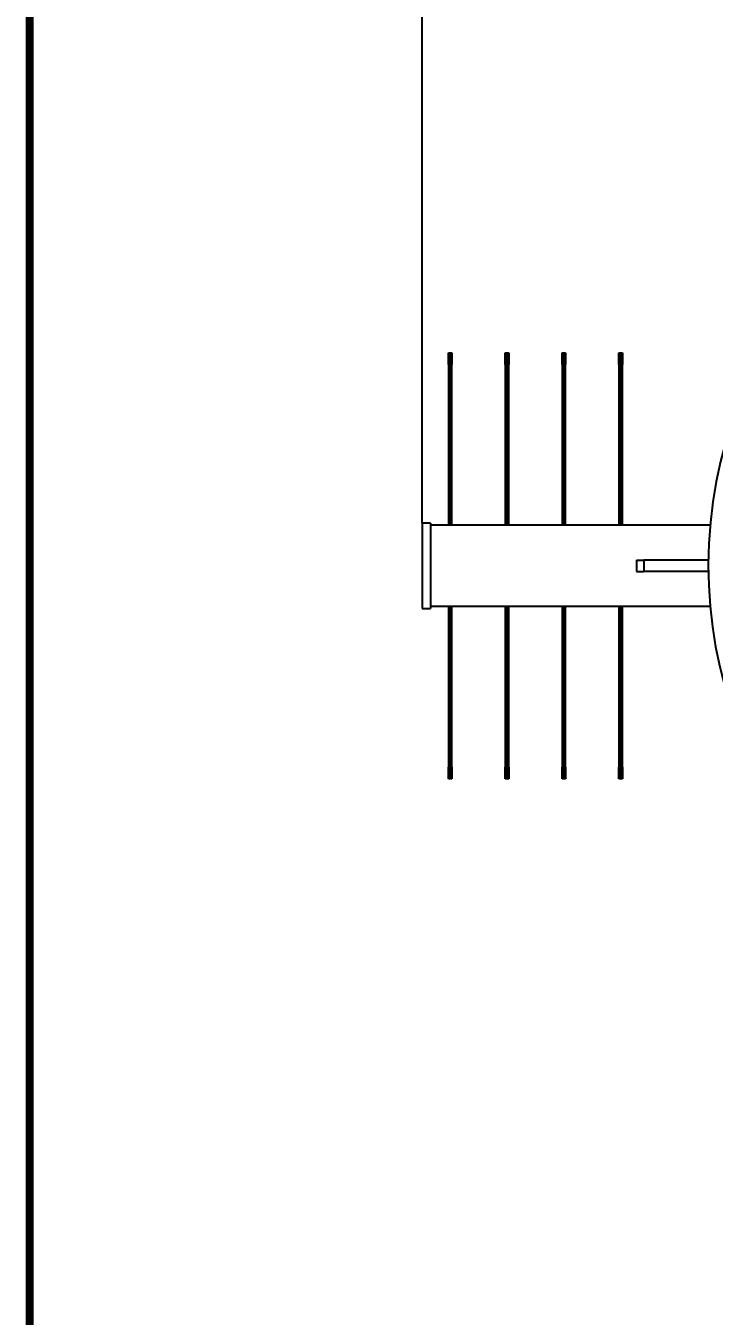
# Model space of a CAD drawing. Header units: millimetres. Extents: x 107291 to 113922, y -130611 to -125922.
# Drawn here: x 107699 to 108184, y -129591 to -128682 of the extents above; entities that cross this region are included whole.
import ezdxf

# ---------------------------------------------------------------- set-up
doc = ezdxf.new("R2010")
doc.units = ezdxf.units.MM
doc.header["$LTSCALE"] = 13
for name, color, linetype in [('1', 4, 'Continuous'), ('几何体', 7, 'Continuous'), ('尺寸', 3, 'Continuous')]:
    doc.layers.add(name, color=color, linetype=linetype)
doc.styles.add('SLDTEXTSTYLE0', font='hyswlongfangsong.ttf')
doc.dimstyles.new('SLDDIMSTYLE0', dxfattribs={"dimtxt": 50, "dimasz": 40.8, "dimexe": 0, "dimexo": 0.0625, "dimgap": 12.5, "dimtad": 2, "dimdec": 0, "dimrnd": 1e-09, "dimzin": 12, "dimdsep": 46, "dimtxsty": 'SLDTEXTSTYLE0', "dimsah": 1, "dimcen": 0.09, "dimadec": 0, "dimazin": 3, "dimtfac": 1, "dimtdec": 0, "dimtmove": 0, "dimatfit": 0, "dimfxl": 1, "dimfrac": 2, "dimtolj": 1, "dimtzin": 12, "dimarcsym": 0})

# ---------------------------------------------------------------- blocks, each defined once
blk = doc.blocks.new('*D23')
at = {"layer": 'Defpoints', "color": 0, "transparency": 16777216}
for p in [(108859.05, -128532.98), (107978.05, -129032.32), (108859.05, -129058.32)]:
    blk.add_point(p, dxfattribs=at)
at = {"layer": '尺寸', "color": 0, "lineweight": -2, "transparency": 16777216}
for p, q in [((107978.05, -129032.25), (107978.05, -128532.98)), ((108018.85, -128532.98), (108818.25, -128532.98)), ((108859.05, -129058.25), (108859.05, -128532.98))]:
    blk.add_line(p, q, dxfattribs=at)
at = {"layer": '尺寸', "color": 0, "transparency": 16777216}
for points in [[(108018.85, -128526.18), (108018.85, -128539.78), (107978.05, -128532.98)], [(108818.25, -128526.18), (108818.25, -128539.78), (108859.05, -128532.98)]]:
    blk.add_solid(points, dxfattribs=at)
at = {"layer": '尺寸', "color": 0, "transparency": 16777216, "insert": (108418.55, -128495.48), "char_height": 50, "attachment_point": 5, "style": 'SLDTEXTSTYLE0'}
blk.add_mtext('\\A1;881', dxfattribs=at)

msp = doc.modelspace()

# ---------------------------------------------------------------- linework, layer by layer
at = {"layer": '1', "color": 0, "lineweight": 40, "const_width": 5.53}
msp.add_lwpolyline([(107701.81, -130437.24), (113764.09, -130437.24), (113764.09, -126079.97), (107701.81, -126079.97), (107701.81, -130437.24)], dxfattribs=at)
at = {"layer": '几何体'}
for p, q in [((107996.65, -128912.32), (107997.85, -128912.32)), ((107996.65, -128920.58), (107996.65, -128912.32)), ((107997.85, -128912.32), (107999.05, -128912.32)), ((107997.85, -128920.58), (107997.85, -128912.32)), ((107999.05, -128912.32), (107999.05, -128920.58)), ((108036.65, -128912.32), (108037.85, -128912.32)), ((108036.65, -128920.58), (108036.65, -128912.32)), ((108037.85, -128912.32), (108039.05, -128912.32)), ((108037.85, -128920.58), (108037.85, -128912.32)), ((108039.05, -128912.32), (108039.05, -128920.58)), ((108076.65, -128912.32), (108077.85, -128912.32)), ((108076.65, -128920.58), (108076.65, -128912.32)), ((108077.85, -128912.32), (108079.05, -128912.32)), ((108077.85, -128920.58), (108077.85, -128912.32)), ((108079.05, -128912.32), (108079.05, -128920.58)), ((108116.65, -128912.32), (108117.85, -128912.32)), ((108116.65, -128920.58), (108116.65, -128912.32)), ((108117.85, -128912.32), (108117.85, -128920.58)), ((108117.85, -128912.32), (108119.05, -128912.32)), ((108119.05, -128912.32), (108119.05, -128920.58)), ((107997.85, -128920.58), (107996.65, -128920.58)), ((107996.65, -128920.58), (107996.65, -129033.82)), ((107999.05, -128920.58), (107997.85, -128920.58)), ((107997.85, -129033.82), (107997.85, -128920.58)), ((107999.05, -129033.82), (107999.05, -128920.58)), ((108037.85, -128920.58), (108036.65, -128920.58)), ((108036.65, -128920.58), (108036.65, -129033.82)), ((108039.05, -128920.58), (108037.85, -128920.58)), ((108037.85, -129033.82), (108037.85, -128920.58)), ((108039.05, -129033.82), (108039.05, -128920.58)), ((108077.85, -128920.58), (108076.65, -128920.58)), ((108076.65, -128920.58), (108076.65, -129033.82)), ((108079.05, -128920.58), (108077.85, -128920.58)), ((108077.85, -129033.82), (108077.85, -128920.58)), ((108079.05, -129033.82), (108079.05, -128920.58)), ((108117.85, -128920.58), (108116.65, -128920.58)), ((108116.65, -128920.58), (108116.65, -129033.82)), ((108117.85, -128920.58), (108117.85, -129033.82)), ((108119.05, -128920.58), (108117.85, -128920.58)), ((108119.05, -129033.82), (108119.05, -128920.58)), ((107984.05, -129032.32), (107978.05, -129032.32)), ((107978.05, -129032.32), (107978.05, -129092.32)), ((107984.05, -129032.32), (107984.05, -129092.32)), ((108180.84, -129033.82), (107984.05, -129033.82)), ((108129.05, -129058.32), (108129.05, -129066.32)), ((108129.05, -129058.32), (108134.05, -129058.32)), ((108134.05, -129058.32), (108134.05, -129066.32)), ((108179.57, -129058.32), (108134.05, -129058.32)), ((108129.05, -129066.32), (108134.05, -129066.32)), ((108179.57, -129066.32), (108134.05, -129066.32)), ((107978.05, -129092.32), (107984.05, -129092.32)), ((107984.05, -129090.82), (108180.84, -129090.82)), ((107996.65, -129090.82), (107996.65, -129204.05)), ((107997.85, -129204.05), (107997.85, -129090.82)), ((107999.05, -129204.05), (107999.05, -129090.82)), ((108036.65, -129090.82), (108036.65, -129204.05)), ((108037.85, -129204.05), (108037.85, -129090.82)), ((108039.05, -129204.05), (108039.05, -129090.82)), ((108076.65, -129090.82), (108076.65, -129204.05)), ((108077.85, -129204.05), (108077.85, -129090.82)), ((108079.05, -129204.05), (108079.05, -129090.82)), ((108116.65, -129090.82), (108116.65, -129204.05)), ((108117.85, -129090.82), (108117.85, -129204.05)), ((108119.05, -129204.05), (108119.05, -129090.82)), ((107996.65, -129204.05), (107997.85, -129204.05)), ((107996.65, -129212.32), (107996.65, -129204.05)), ((107997.85, -129204.05), (107999.05, -129204.05)), ((107997.85, -129212.32), (107997.85, -129204.05)), ((107999.05, -129204.05), (107999.05, -129212.32)), ((108036.65, -129204.05), (108037.85, -129204.05)), ((108036.65, -129212.32), (108036.65, -129204.05)), ((108037.85, -129204.05), (108039.05, -129204.05)), ((108037.85, -129212.32), (108037.85, -129204.05)), ((108039.05, -129204.05), (108039.05, -129212.32)), ((108076.65, -129204.05), (108077.85, -129204.05)), ((108076.65, -129212.32), (108076.65, -129204.05)), ((108077.85, -129204.05), (108079.05, -129204.05)), ((108077.85, -129212.32), (108077.85, -129204.05)), ((108079.05, -129204.05), (108079.05, -129212.32)), ((108116.65, -129204.05), (108117.85, -129204.05)), ((108116.65, -129212.32), (108116.65, -129204.05)), ((108117.85, -129204.05), (108117.85, -129212.32)), ((108117.85, -129204.05), (108119.05, -129204.05)), ((108119.05, -129204.05), (108119.05, -129212.32)), ((107997.85, -129212.32), (107996.65, -129212.32)), ((107999.05, -129212.32), (107997.85, -129212.32)), ((108037.85, -129212.32), (108036.65, -129212.32)), ((108039.05, -129212.32), (108037.85, -129212.32)), ((108077.85, -129212.32), (108076.65, -129212.32)), ((108079.05, -129212.32), (108077.85, -129212.32)), ((108117.85, -129212.32), (108116.65, -129212.32)), ((108119.05, -129212.32), (108117.85, -129212.32))]:
    msp.add_line(p, q, dxfattribs=at)
msp.add_arc((108494.05, -129062.32), 314.5, 94.10257, 66.32239, dxfattribs=at)

# ---------------------------------------------------------------- dimensions: what is measured, and where the dimension line sits
at = {"layer": '尺寸'}
dim = msp.add_linear_dim(base=(108859.05, -128532.98), p1=(107978.05, -129032.32), p2=(108859.05, -129058.32), dimstyle='SLDDIMSTYLE0', dxfattribs=at)
dim.commit()
dim.dimension.update_dxf_attribs({"geometry": '*D23', "text_midpoint": (108418.55, -128495.48)})

doc.saveas('drawing.dxf')
